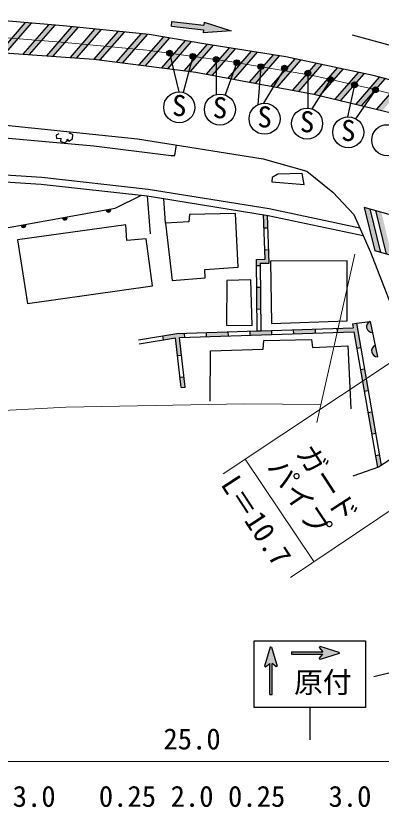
# Model space of a CAD drawing. Units: millimetres at full size, sheet at 1:1000, with parts at other scales. Extents: x 40000 to 680000, y 20000 to 380000.
# Drawn here: x 221792 to 253607, y 240374 to 309303 of the extents above; entities that cross this region are included whole.
import ezdxf
from ezdxf.enums import TextEntityAlignment as Align

# ---------------------------------------------------------------- set-up
doc = ezdxf.new("R2010")
doc.units = ezdxf.units.MM
doc.header["$LTSCALE"] = 1000
doc.linetypes.add('CHAIN', pattern=[18.5, 12, -1.5, 3.5, -1.5])
for name, color, linetype, lineweight in [('M-BGD', 7, 'Continuous', 25), ('M-BGD-EXST', 7, 'Continuous', 25), ('M-BMK', 2, 'CHAIN', 13), ('M-STR-HTXT', 7, 'Continuous', 13), ('M-STR-STRC', 7, 'Continuous', 25)]:
    doc.layers.add(name, color=color, linetype=linetype, lineweight=lineweight)
doc.styles.add('ＭＳ ゴシック', font='')
doc.styles.get('ＭＳ ゴシック').set_extended_font_data('MS Gothic')

msp = doc.modelspace()

# ---------------------------------------------------------------- hatches: boundary and pattern name
at = {"layer": 'M-BGD'}
for points in [[(229658, 292409, 0.4608), (229897, 292213, 0.4608), (230053, 292480)], [(225849, 291718, 0.4608), (226088, 291523, 0.4608), (226244, 291790)], [(243702, 291929), (243350, 291986), (243395, 290830), (243745, 290844)], [(222253, 291066, 0.4608), (222493, 290871, 0.4608), (222649, 291138)], [(243820, 288945), (243470, 288932), (243503, 288104), (242738, 288088), (242744, 287557), (243094, 287568), (243092, 287745), (243867, 287761)], [(243113, 285668), (242763, 285656), (242783, 283756), (243133, 283768)], [(252641, 282691, 0.82183), (252842, 281720)], [(247855, 282023), (245956, 281960), (245968, 281611), (247867, 281674)], [(251460, 282545), (251115, 282486), (251176, 282134), (249754, 282087), (249766, 281737), (251236, 281786), (251481, 280366), (251826, 280426)], [(236050, 281281), (236473, 281295), (236461, 281645), (235814, 281623), (234566, 281421), (234622, 281076), (235701, 281251), (235880, 279710), (236228, 279750)], [(240259, 281771), (238360, 281708), (238372, 281358), (240271, 281421)], [(244057, 281897), (243152, 281867), (242802, 281856), (242158, 281834), (242170, 281484), (244069, 281547)], [(253078, 280583, 0.82183), (253279, 279613)], [(252149, 278554), (251804, 278494), (252127, 276622), (252472, 276681)], [(236447, 277863), (236100, 277822), (236204, 276926), (236551, 276966)], [(252795, 274809), (252450, 274749), (252773, 272877), (253118, 272937)], [(253441, 271064), (253096, 271005), (253278, 269953), (253387, 269991), (253602, 270133)]]:
    msp.add_hatch(color=256, dxfattribs=at).paths.add_polyline_path(points)
at = {"layer": 'M-BGD-EXST'}
for points in [[(235428, 306054, 1), (234928, 306054, 0.41421), (235178, 305804, 0.41421)], [(237466, 305774, 1), (236966, 305774, 0.41421), (237216, 305524, 0.41421)], [(239487, 305497, 1), (238987, 305497, 0.41421), (239237, 305247, 0.41421)], [(241293, 305225, 1), (240793, 305225, 0.41421), (241043, 304975, 0.41421)], [(243378, 304876, 1), (242878, 304876, 0.41421), (243128, 304626, 0.41421)], [(245442, 304747, 1), (244942, 304747, 0.41421), (245192, 304497, 0.41421)], [(247471, 304317, 1), (246971, 304317, 0.41421), (247221, 304067, 0.41421)], [(249443, 303768, 1), (248943, 303768, 0.41421), (249193, 303518, 0.41421)], [(251546, 303290, 1), (251046, 303290, 0.41421), (251296, 303040, 0.41421)], [(253360, 302862, 1), (252860, 302862, 0.41421), (253110, 302612, 0.41421)]]:
    msp.add_hatch(color=256, dxfattribs=at).paths.add_polyline_path(points)
at = {"layer": 'M-STR-STRC'}
for points in [[(223171, 308655), (222616, 308702), (220373, 306120), (220935, 306080)], [(225207, 308482), (224652, 308529), (222433, 305975), (222994, 305935)], [(227225, 308289), (226677, 308344), (224492, 305830), (225054, 305790)], [(229234, 308085), (228686, 308141), (226552, 305685), (227114, 305645)], [(238174, 308480), (235381, 308801), (235336, 308406), (238129, 308085), (238097, 307812), (240533, 308009), (238206, 308753)], [(231243, 307882), (230695, 307937), (228610, 305537), (229145, 305467)], [(233252, 307679), (232704, 307734), (230573, 305281), (231108, 305211)], [(235171, 307371), (234649, 307457), (232536, 305025), (233072, 304955)], [(237082, 307055), (236561, 307142), (234499, 304769), (235035, 304699)], [(238996, 306743), (238473, 306827), (236462, 304513), (236998, 304443)], [(240915, 306436), (240392, 306520), (238386, 304211), (238900, 304116)], [(242833, 306128), (242310, 306212), (240270, 303863), (240783, 303768)], [(244752, 305820), (244229, 305904), (242153, 303515), (242666, 303420)], [(246615, 305449), (246113, 305558), (244036, 303167), (244550, 303072)], [(248456, 305052), (247954, 305160), (245919, 302819), (246433, 302724)], [(250296, 304654), (249794, 304763), (247800, 302468), (248293, 302349)], [(252137, 304257), (251635, 304365), (249608, 302033), (250101, 301915)], [(253944, 303822), (253457, 303948), (251416, 301598), (251910, 301480)], [(255728, 303360), (255242, 303486), (253225, 301164), (253718, 301045)], [(253054, 288823), (253553, 288682), (252615, 292481), (252117, 292622)], [(254051, 288541), (254549, 288400), (253612, 292199), (253113, 292340)], [(245807, 253703), (248522, 253703), (248207, 253336), (248283, 253243), (249945, 253753), (249945, 253803), (249945, 253853), (248283, 254363), (248207, 254270), (248522, 253903), (245807, 253903)], [(244101, 250184), (244101, 252898), (244468, 252584), (244561, 252660), (244051, 254322), (244001, 254322), (243951, 254322), (243441, 252660), (243534, 252584), (243901, 252898), (243901, 250184)]]:
    msp.add_hatch(color=256, dxfattribs=at).paths.add_polyline_path(points)

# ---------------------------------------------------------------- linework, layer by layer
at = {"layer": 'M-BGD'}
for p, q in [((233233, 293613), (233478, 290300)), ((234839, 291230), (234675, 293381)), ((243395, 290830), (243745, 290844)), ((243470, 288932), (243820, 288945)), ((242744, 287557), (243094, 287568)), ((242763, 285656), (243113, 285668)), ((242783, 283756), (243133, 283768)), ((243152, 281867), (251176, 282134)), ((245956, 281960), (245968, 281611)), ((247855, 282023), (247867, 281674)), ((249754, 282087), (249766, 281737)), ((251115, 282486), (251176, 282134)), ((251460, 282545), (253602, 270133)), ((232538, 280738), (235701, 281251)), ((234566, 281421), (234622, 281076)), ((236204, 276926), (235701, 281251)), ((236551, 276966), (236049, 281291)), ((236050, 281281), (251236, 281786)), ((236461, 281645), (236473, 281295)), ((238360, 281708), (238372, 281358)), ((240259, 281771), (240271, 281421)), ((242158, 281834), (242170, 281484)), ((242802, 281856), (243152, 281867)), ((244057, 281897), (244069, 281547)), ((251236, 281786), (253278, 269953)), ((251481, 280366), (251826, 280426)), ((235880, 279710), (236228, 279750)), ((251804, 278494), (252149, 278554)), ((236100, 277822), (236447, 277863)), ((236204, 276926), (236551, 276966)), ((252127, 276622), (252472, 276681)), ((252450, 274749), (252795, 274809)), ((252773, 272877), (253118, 272937)), ((253096, 271005), (253441, 271064))]:
    msp.add_line(p, q, dxfattribs=at)
for points in [[(72558, 286183), (91434, 288434), (111381, 290759), (142504, 294113), (170525, 297355), (180267, 298661), (190996, 299664), (199810, 300150), (209644, 300241), (220920, 299785), (232399, 298599), (243333, 296840), (247127, 295772), (249403, 293955), (251230, 291991), (252669, 288728), (255810, 280641), (257197, 276386), (257242, 273826), (256404, 272417), (255341, 271273), (253387, 269991), (251135, 269192)], [(207631, 300222), (207765, 299224), (216907, 299024), (228583, 297987), (235309, 297151), (235637, 297136), (235785, 298054)], [(225541, 299036), (225303, 298901), (225346, 298630), (225702, 298638), (225677, 298375), (225990, 298248), (226270, 298392), (226270, 298570), (226406, 298384), (226719, 298587), (226753, 298977), (226448, 299079)], [(73021, 282178), (75239, 282356), (79765, 282761), (89824, 283935), (107735, 286125), (134380, 289134), (148500, 290694), (166470, 292721), (172620, 293317), (178507, 294180), (185334, 294955), (193597, 295551), (197769, 295670), (206738, 295968), (214967, 295829), (224064, 295236), (233313, 294207), (243867, 292511), (251736, 290844)], [(73090, 281582), (75290, 281758), (79826, 282164), (89895, 283340), (107806, 285530), (134446, 288538), (148567, 290098), (166532, 292124), (172693, 292722), (178584, 293585), (185389, 294357), (193627, 294952), (197788, 295071), (206742, 295368), (214942, 295230), (224011, 294638), (233233, 293613), (243757, 291921), (252034, 290168)], [(206350, 288183), (230432, 292549), (232735, 293668)], [(242802, 281856), (242738, 288088), (243503, 288104), (243350, 291986)], [(243152, 281859), (243092, 287745), (243867, 287761), (243702, 291929)], [(251115, 282486), (251460, 282545), (252641, 282691), (253282, 279601)], [(232482, 281084), (235814, 281623), (242802, 281856)], [(238710, 275732), (238731, 280122), (243337, 280271), (243380, 281016), (247537, 281102), (247623, 280420), (250693, 280569), (250970, 275072)]]:
    msp.add_lwpolyline(points, dxfattribs=at)
for points in [[(246732, 295578), (244604, 295505), (244129, 295219), (244085, 294854), (246893, 294598)], [(236863, 291357), (234839, 291230), (235399, 286255), (238277, 286471), (238239, 287209), (241142, 287400), (240926, 292088), (236915, 291999)], [(231360, 291111), (221936, 289782), (222795, 284241), (233703, 285781), (233153, 289878), (231467, 289732)], [(243956, 287943), (244050, 282501), (250652, 282731), (250633, 287948)], [(240167, 286246), (240144, 282352), (242368, 282329), (242267, 286313)]]:
    msp.add_lwpolyline(points, close=True, dxfattribs=at)
for centre, radius, start, end in [((229861, 292413), 203, 181.31535, 19.23873), ((226052, 291723), 203, 181.31535, 19.23873), ((222457, 291071), 203, 181.31535, 19.23873), ((252837, 282225), 505, 112.89462, 270.55281), ((253274, 280118), 505, 112.89462, 270.55281)]:
    msp.add_arc(centre, radius, start, end, dxfattribs=at)
at = {"layer": 'M-BGD-EXST'}
for p, q in [((235178, 306054), (235992, 302682)), ((237216, 305774), (236366, 302637)), ((239237, 305497), (239248, 302453)), ((241043, 305225), (240030, 302410)), ((243128, 304876), (242861, 301552)), ((245192, 304747), (243364, 301687)), ((247221, 304317), (247207, 301270)), ((249193, 303768), (247583, 301201)), ((251296, 303290), (250683, 300507)), ((253110, 302862), (251383, 300345))]:
    msp.add_line(p, q, dxfattribs=at)
for centre, radius in [((235178, 306054), 250), ((237216, 305774), 250), ((239237, 305497), 250), ((241043, 305225), 250), ((243128, 304876), 250), ((245192, 304747), 250), ((247221, 304317), 250), ((249193, 303768), 250), ((251296, 303290), 250), ((236021, 301332), 1350), ((253110, 302862), 250), ((239567, 301141), 1350), ((243456, 300340), 1350), ((247155, 299921), 1350), ((250739, 299159), 1350), ((254132, 298472), 1350)]:
    msp.add_circle(centre, radius, dxfattribs=at)
at = {"layer": 'M-BMK'}
msp.add_lwpolyline([(165787, 304878), (187583, 307307), (196897, 307803), (204992, 307975), (211769, 307866), (219564, 307502), (225741, 307011), (233193, 306326), (240246, 305359), (247656, 304117), (252568, 303001), (261562, 300689), (266668, 299187), (274244, 296578), (280690, 294121), (305509, 283285)], dxfattribs=at)
at = {"layer": 'M-STR-HTXT'}
for p, q in [((248002, 273869), (251327, 288535)), ((239854, 269396), (263820, 285382)), ((245699, 260388), (268758, 275897)), ((241770, 270674), (247757, 261772)), ((174644, 244354), (299644, 244354))]:
    msp.add_line(p, q, dxfattribs=at)
msp.add_lwpolyline([(135893, 265767), (144467, 266761), (194618, 272414), (215783, 274652), (226190, 275205), (241673, 275499), (248358, 275437)], dxfattribs=at)
at = {"layer": 'M-STR-STRC'}
for p, q in [((220373, 306120), (222616, 308702)), ((220935, 306080), (223171, 308655)), ((222433, 305975), (224652, 308529)), ((222994, 305935), (225207, 308482)), ((224492, 305830), (226677, 308344)), ((225054, 305790), (227225, 308289)), ((226552, 305685), (228686, 308141)), ((235336, 308406), (235381, 308801)), ((235336, 308406), (238129, 308085)), ((235381, 308801), (238174, 308480)), ((238206, 308753), (238174, 308480)), ((238206, 308753), (240533, 308009)), ((227114, 305645), (229234, 308085)), ((228610, 305537), (230695, 307937)), ((229145, 305467), (231243, 307882)), ((230573, 305281), (232704, 307734)), ((231108, 305211), (233252, 307679)), ((232536, 305025), (234649, 307457)), ((238129, 308085), (238097, 307812)), ((240533, 308009), (238097, 307812)), ((251092, 307647), (267981, 302971)), ((233072, 304955), (235171, 307371)), ((234499, 304769), (236561, 307142)), ((235035, 304699), (237082, 307055)), ((236462, 304513), (238473, 306827)), ((236998, 304443), (238996, 306743)), ((238386, 304211), (240392, 306520)), ((238900, 304116), (240915, 306436)), ((240270, 303863), (242310, 306212)), ((240783, 303768), (242833, 306128)), ((242153, 303515), (244229, 305904)), ((242666, 303420), (244752, 305820)), ((244036, 303167), (246113, 305558)), ((244550, 303072), (246615, 305449)), ((245919, 302819), (247954, 305160)), ((246433, 302724), (248456, 305052)), ((247800, 302468), (249794, 304763)), ((248293, 302349), (250296, 304654)), ((249608, 302033), (251635, 304365)), ((250101, 301915), (252137, 304257)), ((251416, 301598), (253457, 303948)), ((251910, 301480), (253944, 303822)), ((253225, 301164), (255242, 303486)), ((258595, 290788), (252117, 292622)), ((252117, 292622), (253054, 288823)), ((252615, 292481), (253553, 288682)), ((253113, 292340), (254051, 288541)), ((257539, 287553), (253054, 288823)), ((317056, 267381), (252960, 251734)), ((242533, 254852), (252233, 254852)), ((242533, 249052), (242533, 254852)), ((248283, 254363), (248207, 254270)), ((249945, 253853), (248283, 254363)), ((252233, 254852), (252233, 249052)), ((243951, 254322), (243441, 252660)), ((244001, 254322), (243951, 254322)), ((244001, 254322), (244051, 254322)), ((244051, 254322), (244561, 252660)), ((245807, 253903), (248522, 253903)), ((245807, 253903), (245807, 253703)), ((245807, 253703), (248522, 253703)), ((248207, 254270), (248522, 253903)), ((248207, 253336), (248522, 253703)), ((249945, 253753), (248283, 253243)), ((249945, 253803), (249945, 253853)), ((249945, 253803), (249945, 253753)), ((248283, 253243), (248207, 253336)), ((243441, 252660), (243534, 252584)), ((243534, 252584), (243901, 252898)), ((243901, 250184), (243901, 252898)), ((244468, 252584), (244101, 252898)), ((244101, 250184), (244101, 252898)), ((244561, 252660), (244468, 252584)), ((243901, 250184), (244101, 250184)), ((252233, 249052), (242533, 249052)), ((247383, 249052), (247383, 246252))]:
    msp.add_line(p, q, dxfattribs=at)
for points in [[(269111, 299420), (258941, 302528), (252898, 304093), (245315, 305730), (238154, 306878), (233404, 307663), (225926, 308420), (218437, 309058), (207896, 309303), (196891, 308863), (185053, 308106), (176795, 307541), (169048, 307171), (156463, 306056), (136006, 303714)], [(136271, 299719), (162681, 302790), (180098, 304695), (192987, 305885), (204022, 306439), (215840, 306439), (228572, 305542), (237461, 304382), (247742, 302482), (256078, 300478), (264449, 297943), (268060, 296760)]]:
    msp.add_lwpolyline(points, dxfattribs=at)

# ---------------------------------------------------------------- texts
at = {"layer": 'M-BGD-EXST', "style": 'ＭＳ ゴシック'}
for p in [(235366, 300039), (238912, 299849), (242801, 299048), (246500, 298629), (250084, 297866)]:
    msp.add_text('S', height=1833, rotation=358.508, dxfattribs=at).set_placement(p, align=Align.BOTTOM_LEFT)
at = {"layer": 'M-STR-HTXT', "style": 'ＭＳ ゴシック'}
for s, rotation, p in [('ガード', 302.939, (245680, 270937)), ('パイプ', 303.787, (243154, 269697)), ('L＝10.7', 303.155, (239114, 268194))]:
    msp.add_text(s, height=1833, rotation=rotation, dxfattribs=at).set_placement(p, align=Align.BOTTOM_LEFT)
for s, p in [('25.0', (234644, 244854)), ('3.0', (221519, 239854)), ('0.25', (229019, 239854)), ('2.0', (235269, 239854)), ('0.25', (240269, 239854)), ('3.0', (249019, 239854))]:
    msp.add_text(s, height=1833, dxfattribs=at).set_placement(p, align=Align.BOTTOM_LEFT)
at = {"layer": 'M-STR-STRC', "style": 'ＭＳ ゴシック'}
msp.add_text('原付', height=1833, dxfattribs=at).set_placement((246026, 249791), align=Align.BOTTOM_LEFT)

doc.saveas('drawing.dxf')
